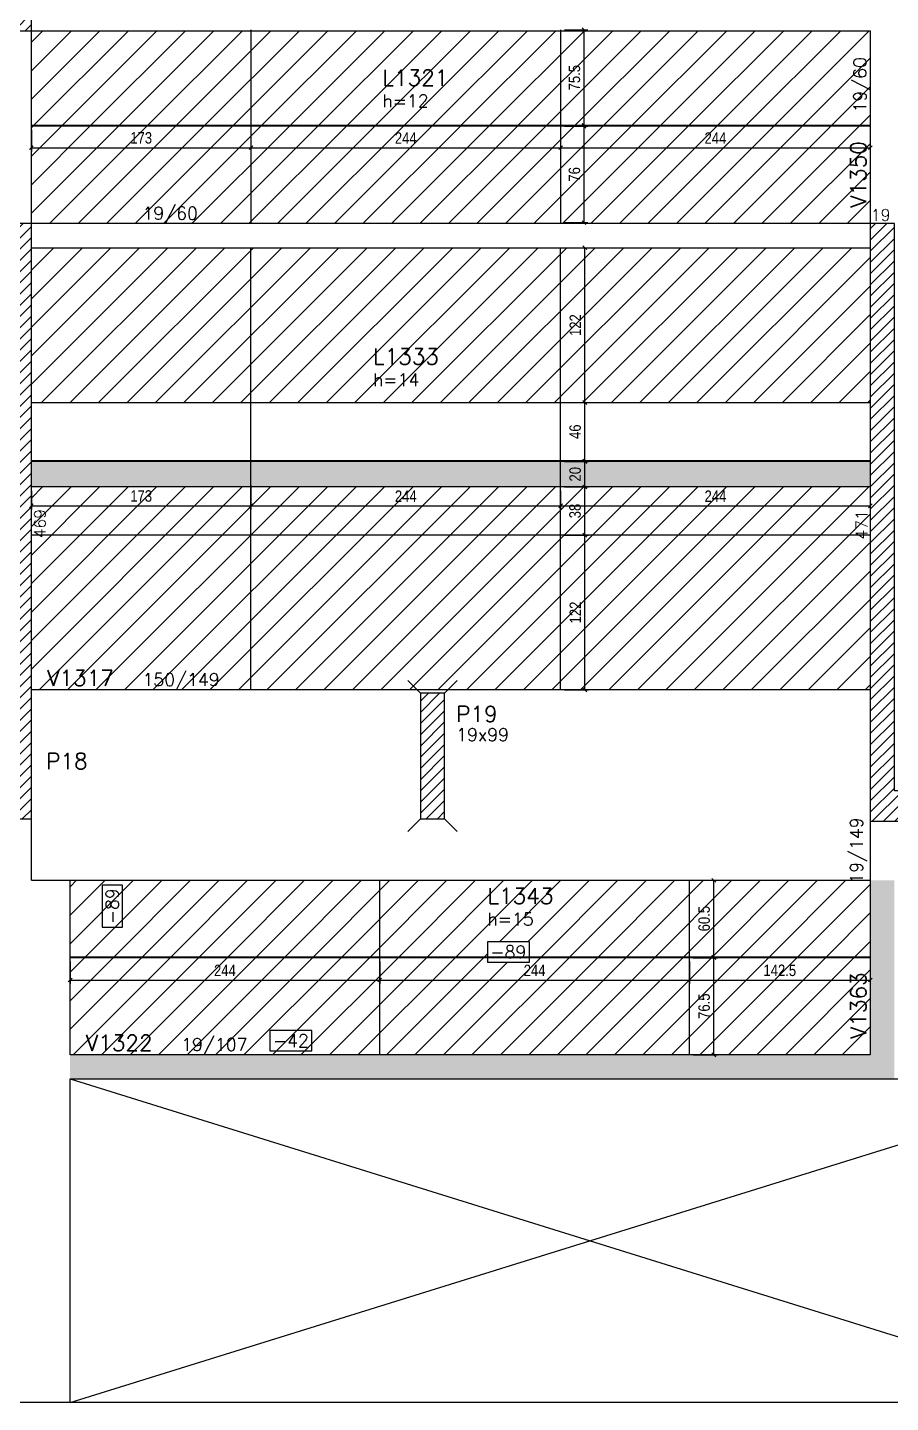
# Model space of a CAD drawing. Extents: x -3557 to 8661, y -614 to 3008.
# Drawn here: x 4469 to 5149, y 280 to 1363 of the extents above; entities that cross this region are included whole.
import ezdxf
from ezdxf.enums import TextEntityAlignment as Align

# ---------------------------------------------------------------- set-up
doc = ezdxf.new("R2010")
doc.units = 0
for name, color, linetype in [('COTA', 241, 'Continuous'), ('F-LAJES-DIM', 2, 'Continuous'), ('F-LAJES-NOME', 4, 'Continuous'), ('F-PILARES-DIM', 172, 'Continuous'), ('F-PILARES-HACH', 174, 'Continuous'), ('F-PILARES-N', 170, 'Continuous'), ('F-PILARES-NASCE', 4, 'Continuous'), ('F-PILARES-NOME', 170, 'Continuous'), ('F-PILARES-S', 170, 'Continuous'), ('F-VIGAS', 3, 'Continuous'), ('F-VIGAS-DIM', 2, 'Continuous'), ('F-VIGAS-NOME', 4, 'Continuous'), ('F-VÃO', 1, 'Continuous'), ('Painéis', 200, 'Continuous')]:
    doc.layers.add(name, color=color, linetype=linetype)
doc.layers.add('F-DESNIVEL-5', color=7, linetype='Continuous', true_color=0xadd6ff)
doc.layers.add('Hachura', color=251, linetype='Continuous', lineweight=9)
doc.styles.add('COTA TECNICA-50', font='techl___.ttf', dxfattribs={"height": 9})
doc.styles.add('MCP', font='romans.shx')
doc.dimstyles.new('COTA PAINEL-50', dxfattribs={"dimtxt": 9, "dimasz": 3, "dimexe": 3, "dimexo": 3, "dimgap": 3, "dimtad": 1, "dimdec": 1, "dimzin": 12, "dimdsep": 46, "dimtxsty": 'COTA TECNICA-50', "dimblk1": 'OBLIQUE', "dimblk2": 'OBLIQUE', "dimsah": 1, "dimcen": 0.9, "dimclrd": 4, "dimclre": 4, "dimclrt": 240, "dimadec": 1, "dimazin": 3, "dimtfac": 1, "dimtdec": 1, "dimtmove": 0, "dimatfit": 3, "dimfxl": 1, "dimtolj": 1, "dimtzin": 12, "dimarcsym": 0})
pattern_1 = [(45, (3857.195, 715.201), (-4.419417, 4.419417), [])]

# ---------------------------------------------------------------- blocks, each defined once
blk = doc.blocks.new('*U523')
at = {"layer": 'F-LAJES-DIM', "color": 1}
blk.add_lwpolyline([(0, 0), (33, 0), (33, 16), (0, 16)], close=True, dxfattribs=at)
at = {"layer": 'F-LAJES-DIM', "style": 'MCP'}
blk.add_attdef('DIM', text='', height=10, dxfattribs=at).set_placement((16.5, 8), align=Align.MIDDLE_CENTER)
blk = doc.blocks.new('*U492')
at = {"layer": 'F-VIGAS-DIM', "color": 1}
blk.add_lwpolyline([(0, 0), (33, 0), (33, 16), (0, 16)], close=True, dxfattribs=at)
at = {"layer": 'F-VIGAS-DIM', "style": 'MCP'}
blk.add_attdef('DIM', text='', height=10, dxfattribs=at).set_placement((16.5, 8), align=Align.MIDDLE_CENTER)
blk = doc.blocks.new('*U530')
at = {"layer": 'F-VIGAS-DIM', "color": 1}
blk.add_lwpolyline([(0, 0), (33, 0), (33, 16), (0, 16)], close=True, dxfattribs=at)
at = {"layer": 'F-VIGAS-DIM', "style": 'MCP'}
blk.add_attdef('DIM', text='', height=10, dxfattribs=at).set_placement((16.5, 8), align=Align.MIDDLE_CENTER)
blk = doc.blocks.new('_Oblique')
at = {"color": 0, "linetype": 'ByBlock', "lineweight": -2}
blk.add_line((-0.5, -0.5), (0.5, 0.5), dxfattribs=at)
blk = doc.blocks.new('*D635')
at = {"layer": 'COTA', "color": 4, "lineweight": -2, "transparency": 16777216}
for p, q in [((4502.7, 627.2), (4502.7, 609.6)), ((4746.7, 627.2), (4746.7, 609.6)), ((4502.7, 612.6), (4746.7, 612.6))]:
    blk.add_line(p, q, dxfattribs=at)
at = {"layer": 'Defpoints', "color": 0, "transparency": 16777216}
for p in [(4502.7, 630.2), (4746.7, 630.2), (4746.7, 612.6)]:
    blk.add_point(p, dxfattribs=at)
at = {"layer": 'COTA', "color": 4, "lineweight": -2, "transparency": 16777216, "xscale": 3, "yscale": 3, "zscale": 3, "rotation": 180}
blk.add_blockref('_Oblique', (4502.7, 612.6), dxfattribs=at)
at = {"layer": 'COTA', "color": 4, "lineweight": -2, "transparency": 16777216, "xscale": 3, "yscale": 3, "zscale": 3}
blk.add_blockref('_Oblique', (4746.7, 612.6), dxfattribs=at)
at = {"layer": 'COTA', "color": 240, "transparency": 16777216, "insert": (4624.7, 620.2), "char_height": 9, "attachment_point": 5, "style": 'COTA TECNICA-50'}
blk.add_mtext('\\A1;244', dxfattribs=at)
blk = doc.blocks.new('*D636')
at = {"layer": 'COTA', "color": 4, "lineweight": -2, "transparency": 16777216}
for p, q in [((4990.7, 627.2), (4990.7, 609.6)), ((4746.7, 612.6), (4990.7, 612.6)), ((4746.7, 610.7), (4746.7, 609.6))]:
    blk.add_line(p, q, dxfattribs=at)
at = {"layer": 'Defpoints', "color": 0, "transparency": 16777216}
for p in [(4990.7, 630.2), (4746.7, 613.7), (4990.7, 612.6)]:
    blk.add_point(p, dxfattribs=at)
at = {"layer": 'COTA', "color": 4, "lineweight": -2, "transparency": 16777216, "xscale": 3, "yscale": 3, "zscale": 3, "rotation": 180}
blk.add_blockref('_Oblique', (4746.7, 612.6), dxfattribs=at)
at = {"layer": 'COTA', "color": 4, "lineweight": -2, "transparency": 16777216, "xscale": 3, "yscale": 3, "zscale": 3}
blk.add_blockref('_Oblique', (4990.7, 612.6), dxfattribs=at)
at = {"layer": 'COTA', "color": 240, "transparency": 16777216, "insert": (4868.7, 620.2), "char_height": 9, "attachment_point": 5, "style": 'COTA TECNICA-50'}
blk.add_mtext('\\A1;244', dxfattribs=at)
blk = doc.blocks.new('*D637')
at = {"layer": 'COTA', "color": 4, "lineweight": -2, "transparency": 16777216}
for p, q in [((4990.7, 627.2), (4990.7, 609.6)), ((5133.2, 627.2), (5133.2, 609.6)), ((4990.7, 612.6), (5133.2, 612.6))]:
    blk.add_line(p, q, dxfattribs=at)
at = {"layer": 'Defpoints', "color": 0, "transparency": 16777216}
for p in [(4990.7, 630.2), (5133.2, 630.2), (5133.2, 612.6)]:
    blk.add_point(p, dxfattribs=at)
at = {"layer": 'COTA', "color": 4, "lineweight": -2, "transparency": 16777216, "xscale": 3, "yscale": 3, "zscale": 3, "rotation": 180}
blk.add_blockref('_Oblique', (4990.7, 612.6), dxfattribs=at)
at = {"layer": 'COTA', "color": 4, "lineweight": -2, "transparency": 16777216, "xscale": 3, "yscale": 3, "zscale": 3}
blk.add_blockref('_Oblique', (5133.2, 612.6), dxfattribs=at)
at = {"layer": 'COTA', "color": 240, "transparency": 16777216, "insert": (5061.9, 620.2), "char_height": 9, "attachment_point": 5, "style": 'COTA TECNICA-50'}
blk.add_mtext('\\A1;142.5', dxfattribs=at)
blk = doc.blocks.new('*D638')
at = {"layer": 'COTA', "color": 4, "lineweight": -2, "transparency": 16777216}
for p, q in [((4993.7, 630.2), (5012.9, 630.2)), ((5009.9, 553.7), (5009.9, 630.2)), ((4993.7, 553.7), (5012.9, 553.7))]:
    blk.add_line(p, q, dxfattribs=at)
at = {"layer": 'Defpoints', "color": 0, "transparency": 16777216}
for p in [(4990.7, 630.2), (5009.9, 630.2), (4990.7, 553.7)]:
    blk.add_point(p, dxfattribs=at)
at = {"layer": 'COTA', "color": 4, "lineweight": -2, "transparency": 16777216, "xscale": 3, "yscale": 3, "zscale": 3}
for p, rotation in [((5009.9, 630.2), 90), ((5009.9, 553.7), 270)]:
    blk.add_blockref('_Oblique', p, dxfattribs=dict(at, rotation=rotation))
at = {"layer": 'COTA', "color": 240, "transparency": 16777216, "insert": (5002.3, 592), "char_height": 9, "attachment_point": 5, "rotation": 90, "style": 'COTA TECNICA-50'}
blk.add_mtext('\\A1;76.5', dxfattribs=at)
blk = doc.blocks.new('*D639')
at = {"layer": 'COTA', "color": 4, "lineweight": -2, "transparency": 16777216}
for p, q in [((4993.7, 691.2), (5012.9, 691.2)), ((5009.9, 630.7), (5009.9, 691.2)), ((4993.7, 630.7), (5012.9, 630.7))]:
    blk.add_line(p, q, dxfattribs=at)
at = {"layer": 'Defpoints', "color": 0, "transparency": 16777216}
for p in [(4990.7, 691.2), (5009.9, 691.2), (4990.7, 630.7)]:
    blk.add_point(p, dxfattribs=at)
at = {"layer": 'COTA', "color": 4, "lineweight": -2, "transparency": 16777216, "xscale": 3, "yscale": 3, "zscale": 3}
for p, rotation in [((5009.9, 691.2), 90), ((5009.9, 630.7), 270)]:
    blk.add_blockref('_Oblique', p, dxfattribs=dict(at, rotation=rotation))
at = {"layer": 'COTA', "color": 240, "transparency": 16777216, "insert": (5002.3, 661), "char_height": 9, "attachment_point": 5, "rotation": 90, "style": 'COTA TECNICA-50'}
blk.add_mtext('\\A1;60.5', dxfattribs=at)
blk = doc.blocks.new('*D640')
at = {"layer": 'COTA', "color": 4, "lineweight": -2, "transparency": 16777216}
for p, q in [((4472.2, 998.2), (4472.2, 983.3)), ((4645.2, 998.2), (4645.2, 983.3)), ((4472.2, 986.3), (4645.2, 986.3))]:
    blk.add_line(p, q, dxfattribs=at)
at = {"layer": 'Defpoints', "color": 0, "transparency": 16777216}
for p in [(4472.2, 1001.2), (4645.2, 1001.2), (4645.2, 986.3)]:
    blk.add_point(p, dxfattribs=at)
at = {"layer": 'COTA', "color": 4, "lineweight": -2, "transparency": 16777216, "xscale": 3, "yscale": 3, "zscale": 3, "rotation": 180}
blk.add_blockref('_Oblique', (4472.2, 986.3), dxfattribs=at)
at = {"layer": 'COTA', "color": 4, "lineweight": -2, "transparency": 16777216, "xscale": 3, "yscale": 3, "zscale": 3}
blk.add_blockref('_Oblique', (4645.2, 986.3), dxfattribs=at)
at = {"layer": 'COTA', "color": 240, "transparency": 16777216, "insert": (4558.7, 994), "char_height": 9, "attachment_point": 5, "style": 'COTA TECNICA-50'}
blk.add_mtext('\\A1;173', dxfattribs=at)
blk = doc.blocks.new('*D641')
at = {"layer": 'COTA', "color": 4, "lineweight": -2, "transparency": 16777216}
for p, q in [((4645.2, 1002.2), (4645.2, 983.3)), ((4889.2, 998.2), (4889.2, 983.3)), ((4645.2, 986.3), (4889.2, 986.3))]:
    blk.add_line(p, q, dxfattribs=at)
at = {"layer": 'Defpoints', "color": 0, "transparency": 16777216}
for p in [(4645.2, 1005.2), (4889.2, 1001.2), (4889.2, 986.3)]:
    blk.add_point(p, dxfattribs=at)
at = {"layer": 'COTA', "color": 4, "lineweight": -2, "transparency": 16777216, "xscale": 3, "yscale": 3, "zscale": 3, "rotation": 180}
blk.add_blockref('_Oblique', (4645.2, 986.3), dxfattribs=at)
at = {"layer": 'COTA', "color": 4, "lineweight": -2, "transparency": 16777216, "xscale": 3, "yscale": 3, "zscale": 3}
blk.add_blockref('_Oblique', (4889.2, 986.3), dxfattribs=at)
at = {"layer": 'COTA', "color": 240, "transparency": 16777216, "insert": (4767.2, 993.9), "char_height": 9, "attachment_point": 5, "style": 'COTA TECNICA-50'}
blk.add_mtext('\\A1;244', dxfattribs=at)
blk = doc.blocks.new('*D642')
at = {"layer": 'COTA', "color": 4, "lineweight": -2, "transparency": 16777216}
for p, q in [((4889.2, 998.2), (4889.2, 983.3)), ((5133.2, 998.2), (5133.2, 983.3)), ((4889.2, 986.3), (5133.2, 986.3))]:
    blk.add_line(p, q, dxfattribs=at)
at = {"layer": 'Defpoints', "color": 0, "transparency": 16777216}
for p in [(4889.2, 1001.2), (5133.2, 1001.2), (5133.2, 986.3)]:
    blk.add_point(p, dxfattribs=at)
at = {"layer": 'COTA', "color": 4, "lineweight": -2, "transparency": 16777216, "xscale": 3, "yscale": 3, "zscale": 3, "rotation": 180}
blk.add_blockref('_Oblique', (4889.2, 986.3), dxfattribs=at)
at = {"layer": 'COTA', "color": 4, "lineweight": -2, "transparency": 16777216, "xscale": 3, "yscale": 3, "zscale": 3}
blk.add_blockref('_Oblique', (5133.2, 986.3), dxfattribs=at)
at = {"layer": 'COTA', "color": 240, "transparency": 16777216, "insert": (5011.2, 993.9), "char_height": 9, "attachment_point": 5, "style": 'COTA TECNICA-50'}
blk.add_mtext('\\A1;244', dxfattribs=at)
blk = doc.blocks.new('*D643')
at = {"layer": 'COTA', "color": 4, "lineweight": -2, "transparency": 16777216}
for p, q in [((4892.2, 963.2), (4911.3, 963.2)), ((4908.3, 841.2), (4908.3, 963.2)), ((4892.2, 841.2), (4911.3, 841.2))]:
    blk.add_line(p, q, dxfattribs=at)
at = {"layer": 'Defpoints', "color": 0, "transparency": 16777216}
for p in [(4889.2, 963.2), (4908.3, 963.2), (4889.2, 841.2)]:
    blk.add_point(p, dxfattribs=at)
at = {"layer": 'COTA', "color": 4, "lineweight": -2, "transparency": 16777216, "xscale": 3, "yscale": 3, "zscale": 3}
for p, rotation in [((4908.3, 963.2), 90), ((4908.3, 841.2), 270)]:
    blk.add_blockref('_Oblique', p, dxfattribs=dict(at, rotation=rotation))
at = {"layer": 'COTA', "color": 240, "transparency": 16777216, "insert": (4900.8, 902.2), "char_height": 9, "attachment_point": 5, "rotation": 90, "style": 'COTA TECNICA-50'}
blk.add_mtext('\\A1;122', dxfattribs=at)
blk = doc.blocks.new('*D644')
at = {"layer": 'COTA', "color": 4, "lineweight": -2, "transparency": 16777216}
for p, q in [((4892.2, 1001.2), (4911.3, 1001.2)), ((4908.3, 963.2), (4908.3, 1001.2)), ((4892.2, 963.2), (4911.3, 963.2))]:
    blk.add_line(p, q, dxfattribs=at)
at = {"layer": 'Defpoints', "color": 0, "transparency": 16777216}
for p in [(4889.2, 1001.2), (4908.3, 1001.2), (4889.2, 963.2)]:
    blk.add_point(p, dxfattribs=at)
at = {"layer": 'COTA', "color": 4, "lineweight": -2, "transparency": 16777216, "xscale": 3, "yscale": 3, "zscale": 3}
for p, rotation in [((4908.3, 1001.2), 90), ((4908.3, 963.2), 270)]:
    blk.add_blockref('_Oblique', p, dxfattribs=dict(at, rotation=rotation))
at = {"layer": 'COTA', "color": 240, "transparency": 16777216, "insert": (4900.6, 982.2), "char_height": 9, "attachment_point": 5, "rotation": 90, "style": 'COTA TECNICA-50'}
blk.add_mtext('\\A1;38', dxfattribs=at)
blk = doc.blocks.new('*D645')
at = {"layer": 'COTA', "color": 4, "lineweight": -2, "transparency": 16777216}
for p, q in [((4892.2, 1021.2), (4911.3, 1021.2)), ((4908.3, 1001.2), (4908.3, 1021.2)), ((4892.2, 1001.2), (4911.3, 1001.2))]:
    blk.add_line(p, q, dxfattribs=at)
at = {"layer": 'Defpoints', "color": 0, "transparency": 16777216}
for p in [(4889.2, 1021.2), (4908.3, 1021.2), (4889.2, 1001.2)]:
    blk.add_point(p, dxfattribs=at)
at = {"layer": 'COTA', "color": 4, "lineweight": -2, "transparency": 16777216, "xscale": 3, "yscale": 3, "zscale": 3}
for p, rotation in [((4908.3, 1021.2), 90), ((4908.3, 1001.2), 270)]:
    blk.add_blockref('_Oblique', p, dxfattribs=dict(at, rotation=rotation))
at = {"layer": 'COTA', "color": 240, "transparency": 16777216, "insert": (4900.7, 1011.2), "char_height": 9, "attachment_point": 5, "rotation": 90, "style": 'COTA TECNICA-50'}
blk.add_mtext('\\A1;20', dxfattribs=at)
blk = doc.blocks.new('*D646')
at = {"layer": 'COTA', "color": 4, "lineweight": -2, "transparency": 16777216}
for p, q in [((4892.2, 1067.7), (4911.3, 1067.7)), ((4908.3, 1021.7), (4908.3, 1067.7)), ((4892.2, 1021.7), (4911.3, 1021.7))]:
    blk.add_line(p, q, dxfattribs=at)
at = {"layer": 'Defpoints', "color": 0, "transparency": 16777216}
for p in [(4889.2, 1067.7), (4908.3, 1067.7), (4889.2, 1021.7)]:
    blk.add_point(p, dxfattribs=at)
at = {"layer": 'COTA', "color": 4, "lineweight": -2, "transparency": 16777216, "xscale": 3, "yscale": 3, "zscale": 3}
for p, rotation in [((4908.3, 1067.7), 90), ((4908.3, 1021.7), 270)]:
    blk.add_blockref('_Oblique', p, dxfattribs=dict(at, rotation=rotation))
at = {"layer": 'COTA', "color": 240, "transparency": 16777216, "insert": (4900.7, 1044.7), "char_height": 9, "attachment_point": 5, "rotation": 90, "style": 'COTA TECNICA-50'}
blk.add_mtext('\\A1;46', dxfattribs=at)
blk = doc.blocks.new('*D647')
at = {"layer": 'COTA', "color": 4, "lineweight": -2, "transparency": 16777216}
for p, q in [((4892.2, 1189.7), (4911.3, 1189.7)), ((4908.3, 1067.7), (4908.3, 1189.7)), ((4892.2, 1067.7), (4911.3, 1067.7))]:
    blk.add_line(p, q, dxfattribs=at)
at = {"layer": 'Defpoints', "color": 0, "transparency": 16777216}
for p in [(4889.2, 1189.7), (4908.3, 1189.7), (4889.2, 1067.7)]:
    blk.add_point(p, dxfattribs=at)
at = {"layer": 'COTA', "color": 4, "lineweight": -2, "transparency": 16777216, "xscale": 3, "yscale": 3, "zscale": 3}
for p, rotation in [((4908.3, 1189.7), 90), ((4908.3, 1067.7), 270)]:
    blk.add_blockref('_Oblique', p, dxfattribs=dict(at, rotation=rotation))
at = {"layer": 'COTA', "color": 240, "transparency": 16777216, "insert": (4900.8, 1128.7), "char_height": 9, "attachment_point": 5, "rotation": 90, "style": 'COTA TECNICA-50'}
blk.add_mtext('\\A1;122', dxfattribs=at)
blk = doc.blocks.new('*D695')
at = {"layer": 'COTA', "color": 4, "lineweight": -2, "transparency": 16777216}
for p, q in [((4472.2, 1282.5), (4472.2, 1265.5)), ((4645.2, 1282.5), (4645.2, 1265.5)), ((4472.2, 1268.5), (4645.2, 1268.5))]:
    blk.add_line(p, q, dxfattribs=at)
at = {"layer": 'Defpoints', "color": 0, "transparency": 16777216}
for p in [(4472.2, 1285.5), (4645.2, 1285.5), (4645.2, 1268.5)]:
    blk.add_point(p, dxfattribs=at)
at = {"layer": 'COTA', "color": 4, "lineweight": -2, "transparency": 16777216, "xscale": 3, "yscale": 3, "zscale": 3, "rotation": 180}
blk.add_blockref('_Oblique', (4472.2, 1268.5), dxfattribs=at)
at = {"layer": 'COTA', "color": 4, "lineweight": -2, "transparency": 16777216, "xscale": 3, "yscale": 3, "zscale": 3}
blk.add_blockref('_Oblique', (4645.2, 1268.5), dxfattribs=at)
at = {"layer": 'COTA', "color": 240, "transparency": 16777216, "insert": (4558.7, 1276.2), "char_height": 9, "attachment_point": 5, "style": 'COTA TECNICA-50'}
blk.add_mtext('\\A1;173', dxfattribs=at)
blk = doc.blocks.new('*D696')
at = {"layer": 'COTA', "color": 4, "lineweight": -2, "transparency": 16777216}
for p, q in [((4645.2, 1282.5), (4645.2, 1265.5)), ((4889.2, 1282.5), (4889.2, 1265.5)), ((4645.2, 1268.5), (4889.2, 1268.5))]:
    blk.add_line(p, q, dxfattribs=at)
at = {"layer": 'Defpoints', "color": 0, "transparency": 16777216}
for p in [(4645.2, 1285.5), (4889.2, 1285.5), (4889.2, 1268.5)]:
    blk.add_point(p, dxfattribs=at)
at = {"layer": 'COTA', "color": 4, "lineweight": -2, "transparency": 16777216, "xscale": 3, "yscale": 3, "zscale": 3, "rotation": 180}
blk.add_blockref('_Oblique', (4645.2, 1268.5), dxfattribs=at)
at = {"layer": 'COTA', "color": 4, "lineweight": -2, "transparency": 16777216, "xscale": 3, "yscale": 3, "zscale": 3}
blk.add_blockref('_Oblique', (4889.2, 1268.5), dxfattribs=at)
at = {"layer": 'COTA', "color": 240, "transparency": 16777216, "insert": (4767.2, 1276.1), "char_height": 9, "attachment_point": 5, "style": 'COTA TECNICA-50'}
blk.add_mtext('\\A1;244', dxfattribs=at)
blk = doc.blocks.new('*D697')
at = {"layer": 'COTA', "color": 4, "lineweight": -2, "transparency": 16777216}
for p, q in [((4889.2, 1282.5), (4889.2, 1265.5)), ((5133.2, 1282.5), (5133.2, 1265.5)), ((4889.2, 1268.5), (5133.2, 1268.5))]:
    blk.add_line(p, q, dxfattribs=at)
at = {"layer": 'Defpoints', "color": 0, "transparency": 16777216}
for p in [(4889.2, 1285.5), (5133.2, 1285.5), (5133.2, 1268.5)]:
    blk.add_point(p, dxfattribs=at)
at = {"layer": 'COTA', "color": 4, "lineweight": -2, "transparency": 16777216, "xscale": 3, "yscale": 3, "zscale": 3, "rotation": 180}
blk.add_blockref('_Oblique', (4889.2, 1268.5), dxfattribs=at)
at = {"layer": 'COTA', "color": 4, "lineweight": -2, "transparency": 16777216, "xscale": 3, "yscale": 3, "zscale": 3}
blk.add_blockref('_Oblique', (5133.2, 1268.5), dxfattribs=at)
at = {"layer": 'COTA', "color": 240, "transparency": 16777216, "insert": (5011.2, 1276.1), "char_height": 9, "attachment_point": 5, "style": 'COTA TECNICA-50'}
blk.add_mtext('\\A1;244', dxfattribs=at)
blk = doc.blocks.new('*D698')
at = {"layer": 'COTA', "color": 4, "lineweight": -2, "transparency": 16777216}
for p, q in [((4892.2, 1285.5), (4910.7, 1285.5)), ((4907.7, 1209.5), (4907.7, 1285.5)), ((4892.2, 1209.5), (4910.7, 1209.5))]:
    blk.add_line(p, q, dxfattribs=at)
at = {"layer": 'Defpoints', "color": 0, "transparency": 16777216}
for p in [(4889.2, 1285.5), (4907.7, 1285.5), (4889.2, 1209.5)]:
    blk.add_point(p, dxfattribs=at)
at = {"layer": 'COTA', "color": 4, "lineweight": -2, "transparency": 16777216, "xscale": 3, "yscale": 3, "zscale": 3}
for p, rotation in [((4907.7, 1285.5), 90), ((4907.7, 1209.5), 270)]:
    blk.add_blockref('_Oblique', p, dxfattribs=dict(at, rotation=rotation))
at = {"layer": 'COTA', "color": 240, "transparency": 16777216, "insert": (4900.1, 1247.5), "char_height": 9, "attachment_point": 5, "rotation": 90, "style": 'COTA TECNICA-50'}
blk.add_mtext('\\A1;76', dxfattribs=at)
blk = doc.blocks.new('*D699')
at = {"layer": 'COTA', "color": 4, "lineweight": -2, "transparency": 16777216}
for p, q in [((4892.2, 1361.5), (4910.7, 1361.5)), ((4907.7, 1286), (4907.7, 1361.5)), ((4892.2, 1286), (4910.7, 1286))]:
    blk.add_line(p, q, dxfattribs=at)
at = {"layer": 'Defpoints', "color": 0, "transparency": 16777216}
for p in [(4889.2, 1361.5), (4907.7, 1361.5), (4889.2, 1286)]:
    blk.add_point(p, dxfattribs=at)
at = {"layer": 'COTA', "color": 4, "lineweight": -2, "transparency": 16777216, "xscale": 3, "yscale": 3, "zscale": 3}
for p, rotation in [((4907.7, 1361.5), 90), ((4907.7, 1286), 270)]:
    blk.add_blockref('_Oblique', p, dxfattribs=dict(at, rotation=rotation))
at = {"layer": 'COTA', "color": 240, "transparency": 16777216, "insert": (4900.1, 1323.7), "char_height": 9, "attachment_point": 5, "rotation": 90, "style": 'COTA TECNICA-50'}
blk.add_mtext('\\A1;75.5', dxfattribs=at)

msp = doc.modelspace()

# ---------------------------------------------------------------- hatches: boundary and pattern name
h = msp.add_hatch()
h.set_pattern_fill('ANGLE', color=256)
h.set_pattern_definition([(0, (0, 0), (0, 6.985), [5.08, -1.905]), (90, (0, 0), (-6.985, 4e-16), [5.08, -1.905])])
h.paths.add_polyline_path([(4826.65, 880.32), (4826.65, 904.63), (4808.13, 904.63), (4808.13, 880.32)], flags=9)
at = {"layer": 'F-PILARES-HACH', "linetype": 'Continuous'}
h = msp.add_hatch(dxfattribs=at)
h.set_pattern_fill('ANSI31', color=256, scale=50, style=0)
h.set_pattern_definition(pattern_1)
h.paths.add_polyline_path([(4453.2, 1360.7), (4472.2, 1360.7), (4472.2, 1598.7), (4453.2, 1598.7)], flags=16)
h = msp.add_hatch(dxfattribs=at)
h.set_pattern_fill('ANSI31', color=256, scale=50, style=0)
h.set_pattern_definition(pattern_1)
h.paths.add_polyline_path([(4472.2, 739.7), (4472.2, 1208.7), (4453.2, 1208.7), (4453.2, 758.7), (4233.2, 758.7), (4233.2, 739.7)], flags=16)
h = msp.add_hatch(dxfattribs=at)
h.set_pattern_fill('ANSI31', color=256, scale=50, style=0)
h.set_pattern_definition(pattern_1)
h.paths.add_polyline_path([(5133.2, 737.7), (5371.2, 737.7), (5371.2, 761.7), (5152.2, 761.7), (5152.2, 1208.7), (5133.2, 1208.7)], flags=16)
h = msp.add_hatch(dxfattribs=at)
h.set_pattern_fill('ANSI31', color=256, scale=50, style=0)
h.set_pattern_definition(pattern_1)
h.paths.add_polyline_path([(4778.7, 739.7), (4797.7, 739.7), (4797.7, 838.7), (4778.7, 838.7)], flags=16)
at = {"layer": 'Hachura', "linetype": 'ByBlock'}
h = msp.add_hatch(dxfattribs=at)
h.set_pattern_fill('ANSI31', color=256, scale=5)
h.paths.add_polyline_path([(4645.2, 1285.96), (4645.2, 1360.7), (4472.2, 1360.7), (4472.2, 1285.96)])
h.paths.add_polyline_path([(4889.2, 1285.96), (4889.2, 1360.7), (4645.2, 1360.7), (4645.2, 1285.96)])
h.paths.add_polyline_path([(5133.2, 1285.96), (5133.2, 1360.7), (4889.2, 1360.7), (4889.2, 1285.96)])
h.paths.add_polyline_path([(5133.2, 1208.7), (5133.2, 1285.46), (4889.2, 1285.46), (4889.2, 1208.7)], flags=17)
h.paths.add_polyline_path([(5133.2, 1208.7), (5133.2, 1285.46), (4472.2, 1285.46), (4472.2, 1208.7)])
h = msp.add_hatch(dxfattribs=at)
h.set_pattern_fill('ANSI31', color=256, scale=5)
h.paths.add_polyline_path([(5133.2, 1208.7), (5133.2, 1285.46), (4889.2, 1285.46), (4889.2, 1208.7)])
h = msp.add_hatch(dxfattribs=at)
h.set_pattern_fill('ANSI31', color=256, scale=5)
h.paths.add_polyline_path([(4645.2, 1067.7), (4645.2, 1189.7), (4472.2, 1189.7), (4472.2, 1067.7)])
h.paths.add_polyline_path([(4645.2, 1189.7), (4645.2, 1067.7), (4889.2, 1067.7), (4889.2, 1189.7)])
h.paths.add_polyline_path([(5133.2, 1067.7), (5133.2, 1189.7), (4889.2, 1189.7), (4889.2, 1067.7)])
h.paths.add_polyline_path([(5133.2, 963.2), (5133.2, 1001.2), (4889.2, 1001.2), (4889.2, 963.2)])
h.paths.add_polyline_path([(4889.2, 963.2), (4889.2, 1001.2), (4645.2, 1001.2), (4645.2, 963.2)])
h.paths.add_polyline_path([(4645.2, 963.2), (4645.2, 1001.2), (4472.2, 1001.2), (4472.2, 963.2)])
h.paths.add_polyline_path([(4645.2, 963.2), (4472.2, 963.2), (4472.2, 841.2), (4645.2, 841.2)])
h.paths.add_polyline_path([(4889.2, 841.2), (4889.2, 963.2), (4645.2, 963.2), (4645.2, 841.2), (4788.2, 841.2)])
h.paths.add_polyline_path([(4889.2, 963.2), (4889.2, 841.2), (5133.2, 841.2), (5133.2, 963.2)])
h = msp.add_hatch(color=256, dxfattribs=at)
h.dxf.hatch_style = 1
h.paths.add_polyline_path([(4472.2, 1021.2), (4472.2, 1001.2), (4645.2, 1001.2), (4645.2, 1021.2)])
h.paths.add_polyline_path([(4645.2, 1021.2), (4645.2, 1001.2), (4889.2, 1001.2), (4889.2, 1021.2)])
h.paths.add_polyline_path([(5133.2, 1001.2), (5133.2, 1021.2), (4889.2, 1021.2), (4889.2, 1001.2)])
h = msp.add_hatch(dxfattribs=at)
h.set_pattern_fill('ANSI31', color=256, scale=5)
h.paths.add_polyline_path([(4746.7, 630.7), (4746.7, 691.2), (4502.7, 691.2), (4502.7, 630.7)])
h.paths.add_polyline_path([(4746.7, 630.2), (4502.7, 630.2), (4502.7, 553.7), (4746.7, 553.7)])
h.paths.add_polyline_path([(4990.7, 553.7), (4990.7, 630.2), (4864.57, 630.2), (4864.57, 626.73), (4831.57, 626.73), (4831.57, 630.2), (4746.7, 630.2), (4746.7, 553.7)])
h.paths.add_polyline_path([(4990.7, 630.7), (4990.7, 691.2), (4788.2, 691.2), (4746.7, 691.2), (4746.7, 630.7), (4831.57, 630.7), (4831.57, 642.73), (4864.57, 642.73), (4864.57, 630.7)])
h.paths.add_polyline_path([(5133.2, 630.7), (5133.2, 691.2), (4990.7, 691.2), (4990.7, 630.7)])
h.paths.add_polyline_path([(4990.7, 630.2), (4990.7, 553.7), (5133.2, 553.7), (5133.2, 630.2)])

# ---------------------------------------------------------------- linework, layer by layer
at = {"layer": 'F-DESNIVEL-5', "linetype": 'Continuous'}
for points in [[(5152.2, 534.7), (5152.2, 691.2), (5133.2, 691.2)], [(5152.2, 534.7), (5133.2, 691.2), (5133.2, 534.7)], [(4502.7, 534.7), (5142.7, 534.7), (5142.7, 553.7)], [(4502.7, 534.7), (5142.7, 553.7), (4502.7, 553.7)], [(4502.7, 534.7), (4502.7, 553.7), (4502.7, 534.7)], [(5152.2, 534.7), (5133.2, 534.7), (5152.2, 534.7)]]:
    msp.add_solid(points, dxfattribs=at)
at = {"layer": 'F-PILARES-N', "linetype": 'Continuous'}
msp.add_lwpolyline([(4778.7, 739.7), (4797.7, 739.7), (4797.7, 838.7), (4778.7, 838.7), (4778.7, 739.7)], dxfattribs=at)
at = {"layer": 'F-PILARES-NASCE', "linetype": 'Continuous'}
for p, q in [((4778.7, 838.7), (4768.7, 848.7)), ((4797.7, 838.7), (4807.7, 848.7)), ((4778.7, 739.7), (4768.7, 729.7)), ((4797.7, 739.7), (4807.7, 729.7))]:
    msp.add_line(p, q, dxfattribs=at)
at = {"layer": 'F-PILARES-S', "linetype": 'Continuous'}
for points in [[(4453.2, 1360.7), (4472.2, 1360.7), (4472.2, 1598.7), (4453.2, 1598.7), (4453.2, 1360.7)], [(4472.2, 739.7), (4472.2, 1208.7), (4453.2, 1208.7), (4453.2, 758.7), (4233.2, 758.7), (4233.2, 739.7), (4472.2, 739.7)], [(5133.2, 737.7), (5371.2, 737.7), (5371.2, 761.7), (5152.2, 761.7), (5152.2, 1208.7), (5133.2, 1208.7), (5133.2, 737.7)]]:
    msp.add_lwpolyline(points, dxfattribs=at)
at = {"layer": 'F-VIGAS'}
for points in [[(4472.2, 1208.7), (4472.2, 1360.7)], [(4472.2, 1360.7), (5133.2, 1360.7)], [(5133.2, 1360.7), (5133.2, 1208.7)], [(5133.2, 1208.7), (4472.2, 1208.7)], [(4472.2, 1189.7), (5133.2, 1189.7)], [(4788.2, 841.2), (4472.2, 841.2)], [(5133.2, 841.2), (4788.2, 841.2)], [(4472.2, 691.2), (4472.2, 739.7)], [(5133.2, 737.7), (5133.2, 691.2)], [(5133.2, 737.7), (5133.2, 691.2)], [(4472.2, 691.2), (4502.7, 691.2)], [(4472.2, 691.2), (4788.2, 691.2)], [(4502.7, 553.7), (4502.7, 691.2)], [(4788.2, 691.2), (5133.2, 691.2)], [(5133.2, 691.2), (5133.2, 553.7)], [(5133.2, 553.7), (4502.7, 553.7)], [(4502.7, 279.7), (4502.7, 534.7)], [(4502.7, 534.7), (5142.7, 534.7)], [(5142.7, 534.7), (5321.67, 534.7)], [(4502.7, 279.7), (4422.7, 279.7)], [(5321.67, 279.7), (4502.7, 279.7)]]:
    msp.add_lwpolyline(points, dxfattribs=at)
at = {"layer": 'F-VÃO'}
for p, q in [((4502.7, 279.7), (5321.67, 534.7)), ((4502.7, 534.7), (5321.67, 279.7))]:
    msp.add_line(p, q, dxfattribs=at)
at = {"layer": 'Painéis'}
for p, q in [((4645.2, 841.2), (4645.2, 1189.7)), ((4889.2, 841.2), (4889.2, 1189.7))]:
    msp.add_line(p, q, dxfattribs=at)
for points in [[(4645.2, 1361.46), (4645.2, 1209.46)], [(4889.2, 1361.46), (4889.2, 1209.46)], [(5133.2, 1285.96), (4472.2, 1285.96)], [(5133.2, 1285.46), (4472.2, 1285.46)], [(4472.2, 1067.7), (5133.2, 1067.7)], [(5133.2, 1021.7), (4472.2, 1021.7)], [(5133.2, 1021.2), (4472.2, 1021.2)], [(5133.2, 1001.2), (4472.2, 1001.2)], [(5133.2, 963.2), (4472.2, 963.2)], [(4746.7, 553.7), (4746.7, 691.2)], [(4990.7, 553.7), (4990.7, 691.2)], [(5133.2, 630.7), (4502.7, 630.7)], [(5133.2, 630.2), (4502.7, 630.2)]]:
    msp.add_lwpolyline(points, dxfattribs=at)

# ---------------------------------------------------------------- block references
at = {"layer": 'F-LAJES-DIM', "linetype": 'Continuous'}
msp.add_blockref('*U523', (4831.57, 626.73), dxfattribs=at).add_auto_attribs({'DIM': '-89'})
at = {"layer": 'F-VIGAS-DIM', "linetype": 'Continuous', "rotation": 90}
msp.add_blockref('*U530', (4543.9, 654.33), dxfattribs=at).add_auto_attribs({'DIM': '-89'})
at = {"layer": 'F-VIGAS-DIM', "linetype": 'Continuous'}
msp.add_blockref('*U492', (4660.2, 556.83), dxfattribs=at).add_auto_attribs({'DIM': '-42'})

# ---------------------------------------------------------------- texts
at = {"layer": 'F-LAJES-DIM', "linetype": 'Continuous', "style": 'MCP'}
for s, p in [('h=12', (4748.77, 1300.34)), ('h=14', (4741.4, 1080.7)), ('h=15', (4831.57, 655.63))]:
    msp.add_text(s, height=10, dxfattribs=at).set_placement(p)
at = {"layer": 'F-LAJES-NOME', "linetype": 'Continuous', "style": 'MCP'}
for s, p in [('L1321', (4748.77, 1317.34)), ('L1333', (4741.4, 1097.7)), ('L1343', (4831.57, 672.63))]:
    msp.add_text(s, height=12.5, dxfattribs=at).set_placement(p)
at = {"layer": 'F-PILARES-DIM', "linetype": 'Continuous', "style": 'MCP'}
for s, height, p in [('19', 9, (5133.7, 1210.95)), ('19x99', 10, (4806.96, 800.97))]:
    msp.add_text(s, height=height, dxfattribs=at).set_placement(p)
for s, p in [('469', (4483.45, 960.7)), ('471', (5130.95, 959.7))]:
    msp.add_text(s, height=9, rotation=90, dxfattribs=at).set_placement(p)
at = {"layer": 'F-PILARES-NOME', "linetype": 'Continuous', "style": 'MCP'}
for s, p in [('P19', (4806.96, 815.97)), ('P18', (4483.89, 778.87))]:
    msp.add_text(s, height=12.5, dxfattribs=at).set_placement(p)
at = {"layer": 'F-VIGAS-DIM', "linetype": 'Continuous', "style": 'MCP'}
for s, p in [('19/60', (5130.07, 1296.2)), ('19/149', (5127.28, 688.53))]:
    msp.add_text(s, height=10, rotation=90, dxfattribs=at).set_placement(p)
for s, p in [('19/60', (4559.7, 1211.83)), ('150/149', (4559.7, 844.33)), ('19/107', (4590.2, 556.83))]:
    msp.add_text(s, height=10, dxfattribs=at).set_placement(p)
at = {"layer": 'F-VIGAS-NOME', "linetype": 'Continuous', "style": 'MCP'}
for s, p in [('V1350', (5130.07, 1221.2)), ('V1363', (5130.07, 566.2))]:
    msp.add_text(s, height=12.5, rotation=90, dxfattribs=at).set_placement(p)
for s, p in [('V1317', (4484.7, 844.33)), ('V1322', (4515.2, 556.83))]:
    msp.add_text(s, height=12.5, dxfattribs=at).set_placement(p)

# ---------------------------------------------------------------- dimensions: what is measured, and where the dimension line sits
at = {"layer": 'COTA'}
for base, p1, p2, picture, middle in [((4907.65, 1361.46), (4889.2, 1285.96), (4889.2, 1361.46), '*D699', (4900.05, 1323.71)), ((4908.32, 1189.7), (4889.2, 1067.7), (4889.2, 1189.7), '*D647', (4900.77, 1128.7)), ((4908.32, 1021.2), (4889.2, 1001.2), (4889.2, 1021.2), '*D645', (4900.73, 1011.2)), ((4908.32, 1001.2), (4889.2, 963.2), (4889.2, 1001.2), '*D644', (4900.61, 982.2))]:
    dim = msp.add_linear_dim(base=base, p1=p1, p2=p2, angle=90, dimstyle='COTA PAINEL-50', override={"dimtmove": 1}, dxfattribs=at)
    dim.commit()
    dim.dimension.update_dxf_attribs({"geometry": picture, "text_midpoint": middle})
for base, p1, p2, picture, middle in [((4645.2, 1268.54), (4472.2, 1285.46), (4645.2, 1285.46), '*D695', (4558.7, 1276.24)), ((4645.2, 986.29), (4472.2, 1001.2), (4645.2, 1001.2), '*D640', (4558.7, 993.99)), ((4746.7, 612.61), (4502.7, 630.2), (4746.7, 630.2), '*D635', (4624.7, 620.17))]:
    dim = msp.add_linear_dim(base=base, p1=p1, p2=p2, dimstyle='COTA PAINEL-50', dxfattribs=at)
    dim.commit()
    dim.dimension.update_dxf_attribs({"geometry": picture, "text_midpoint": middle})
for base, p1, p2, picture, middle in [((4889.2, 1268.54), (4645.2, 1285.46), (4889.2, 1285.46), '*D696', (4767.2, 1276.1)), ((5133.2, 1268.54), (4889.2, 1285.46), (5133.2, 1285.46), '*D697', (5011.2, 1276.1)), ((4889.2, 986.29), (4645.2, 1005.2), (4889.2, 1001.2), '*D641', (4767.2, 993.86)), ((5133.2, 986.29), (4889.2, 1001.2), (5133.2, 1001.2), '*D642', (5011.2, 993.86)), ((4990.7, 612.61), (4746.7, 613.7), (4990.7, 630.2), '*D636', (4868.7, 620.17)), ((5133.2, 612.61), (4990.7, 630.2), (5133.2, 630.2), '*D637', (5061.95, 620.21))]:
    dim = msp.add_linear_dim(base=base, p1=p1, p2=p2, dimstyle='COTA PAINEL-50', override={"dimtmove": 1}, dxfattribs=at)
    dim.commit()
    dim.dimension.update_dxf_attribs({"geometry": picture, "text_midpoint": middle})
for base, p1, p2, picture, middle in [((4907.65, 1285.46), (4889.2, 1209.46), (4889.2, 1285.46), '*D698', (4900.06, 1247.46)), ((4908.32, 1067.7), (4889.2, 1021.7), (4889.2, 1067.7), '*D646', (4900.73, 1044.7)), ((4908.32, 963.2), (4889.2, 841.2), (4889.2, 963.2), '*D643', (4900.77, 902.2)), ((5009.93, 691.2), (4990.7, 630.7), (4990.7, 691.2), '*D639', (5002.33, 660.95)), ((5009.93, 630.2), (4990.7, 553.7), (4990.7, 630.2), '*D638', (5002.33, 591.95))]:
    dim = msp.add_linear_dim(base=base, p1=p1, p2=p2, angle=90, dimstyle='COTA PAINEL-50', dxfattribs=at)
    dim.commit()
    dim.dimension.update_dxf_attribs({"geometry": picture, "text_midpoint": middle})

doc.saveas('drawing.dxf')
